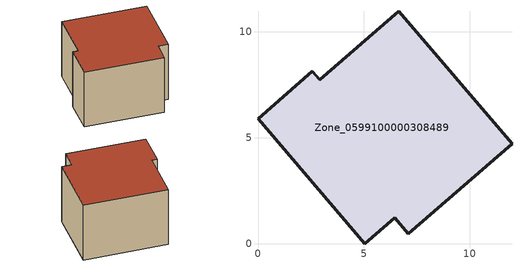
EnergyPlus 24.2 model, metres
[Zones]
Zone_0599100000308489
 floor ground (C_G): 2.92,7.73 6.63,10.97 11.99,4.72 7.1,0.47 6.45,1.22 5.04,0 0,5.9 2.57,8.13 z0
 wall outside (C_F): 2.57,8.13 0,5.9 5.04,0 6.45,1.22 7.1,0.47 11.99,4.72 6.63,10.97 2.92,7.73 2.57,8.13 z0:6.19
 roof outside (C_R): 2.92,7.73 2.57,8.13 0,5.9 5.04,0 6.45,1.22 7.1,0.47 11.99,4.72 6.63,10.97 z6.19
[BUILDING]
Pand.0599100000308489: North Axis=0; Terrain=City; Loads Convergence Tolerance Value=0.04; Temperature Convergence Tolerance Value=0.4; Solar Distribution=FullExterior; Maximum Number of Warmup Days=25; Minimum Number of Warmup Days=1
[Site:Location]
Rotterdam.The.Hague.AP_ZH_NLD Design_Conditions: Latitude=51.96; Longitude=4.45; Time Zone=1; Elevation=-4.5
[SITE:GROUNDTEMPERATURE:BUILDINGSURFACE]
18, 18, 18, 18, 18, 18, 18, 18, 18, 18, 18, 18
[MATERIAL] Thermal Absorptance=0.9; Solar Absorptance=0.7; Visible Absorptance=0.7
Name | Roughness | Thickness | Conductivity | Density | Specific Heat
G.TI.1946 | MediumSmooth | 0.15 | 1 | 540 | 1210
F.TI.1946 | Rough | 0.3 | 0.857143 | 1920 | 840
R.TI.1946 | MediumRough | 0.2 | 0.1 | 1500 | 1000
[CONSTRUCTION]
C_G: G.TI.1946
C_F: F.TI.1946
C_R: R.TI.1946
[ZONE]
Zone_0599100000308489: Type=1; Multiplier=1; Ceiling Height=Autocalculate; Volume=Autocalculate; Floor Area=autocalculate; Part of Total Floor Area=Yes
[ZONEINFILTRATION:DESIGNFLOWRATE]
Infil_Zone_0599100000308489: Zone or ZoneList or Space or SpaceList=Zone_0599100000308489; Schedule=AlwaysOn; Design Flow Rate Calculation Method=Flow/Area; Flow Rate per Floor Area=0.003; Constant Term Coefficient=1; Temperature Term Coefficient=0; Velocity Term Coefficient=0; Velocity Squared Term Coefficient=0
[HVACTEMPLATE:ZONE:IDEALLOADSAIRSYSTEM]
Zone_0599100000308489: Maximum Heating Supply Air Temperature=50; Minimum Cooling Supply Air Temperature=13; Maximum Heating Supply Air Humidity Ratio=0.0156; Minimum Cooling Supply Air Humidity Ratio=0.0077; Heating Limit=NoLimit; Cooling Limit=NoLimit; Dehumidification Control Type=ConstantSensibleHeatRatio; Cooling Sensible Heat Ratio=0.7; Dehumidification Setpoint=60; Humidification Control Type=None; Humidification Setpoint=30; Outdoor Air Method=None; Outdoor Air Flow Rate per Person=0.00944; Outdoor Air Flow Rate per Zone Floor Area=0; Outdoor Air Flow Rate per Zone=0; Demand Controlled Ventilation Type=None; Outdoor Air Economizer Type=NoEconomizer; Heat Recovery Type=None; Sensible Heat Recovery Effectiveness=0.7; Latent Heat Recovery Effectiveness=0.65
[ZONECONTROL:THERMOSTAT]
ThermostatControl_Zone_0599100000308489: Zone or ZoneList=Zone_0599100000308489; Control Type Schedule=DualSetpointControlType; Control 1=Thermostat_Zone_0599100000308489; Temperature Difference Between Cutout And Setpoint=0
[THERMOSTATSETPOINT:DUALSETPOINT]
Thermostat_Zone_0599100000308489: Heating Setpoint Temperature Schedule=HeatingSetpoint_Zone_0599100000308489; Cooling Setpoint Temperature Schedule=CoolingSetpoint_Zone_0599100000308489
[SCHEDULE:COMPACT]
HeatingSetpoint_Zone_0599100000308489: Through: 12/31, For: AllDays, Until: 24:00, 21
CoolingSetpoint_Zone_0599100000308489: Through: 12/31, For: AllDays, Until: 24:00, 24
DualSetpointControlType: Through: 12/31, For: AllDays, Until: 24:00, 4
AlwaysOn: Through: 12/31, For: AllDays, Until: 24:00, 1
